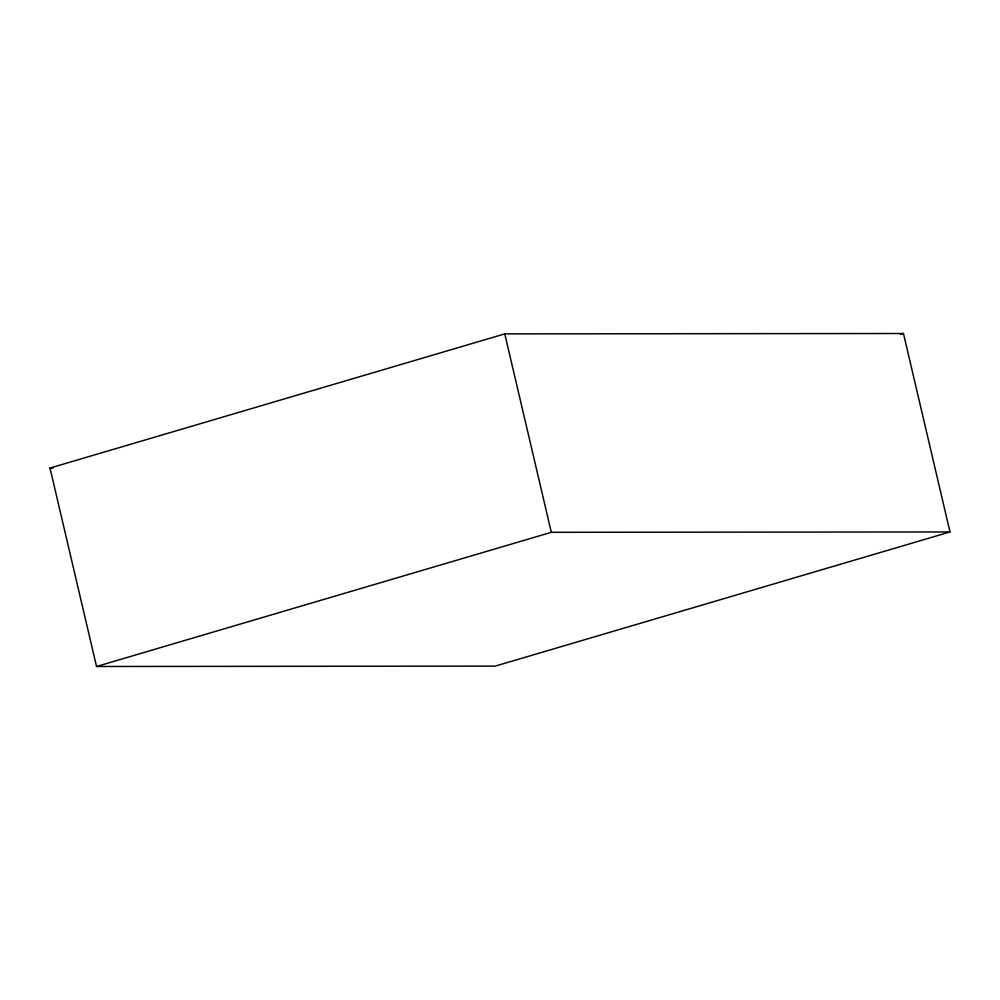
<?xml version="1.0" encoding="UTF-8"?>
<svg xmlns="http://www.w3.org/2000/svg" width="1000" height="1000" viewBox="0 0 1000 1000"><rect width="100%" height="100%" fill="white"/><g stroke="black" fill="none" stroke-linecap="round" stroke-linejoin="round"><path stroke-width="1.5" d="M50 468.05L504.775 333.888L903.462 333.512L950 531.95L495.225 666.112L96.538 666.488L50 468.05L53.113 468.05M900.462 334.4L903.462 333.512M96.538 666.488L551.312 532.312L950 531.95M504.775 333.888L551.312 532.312"/></g></svg>
